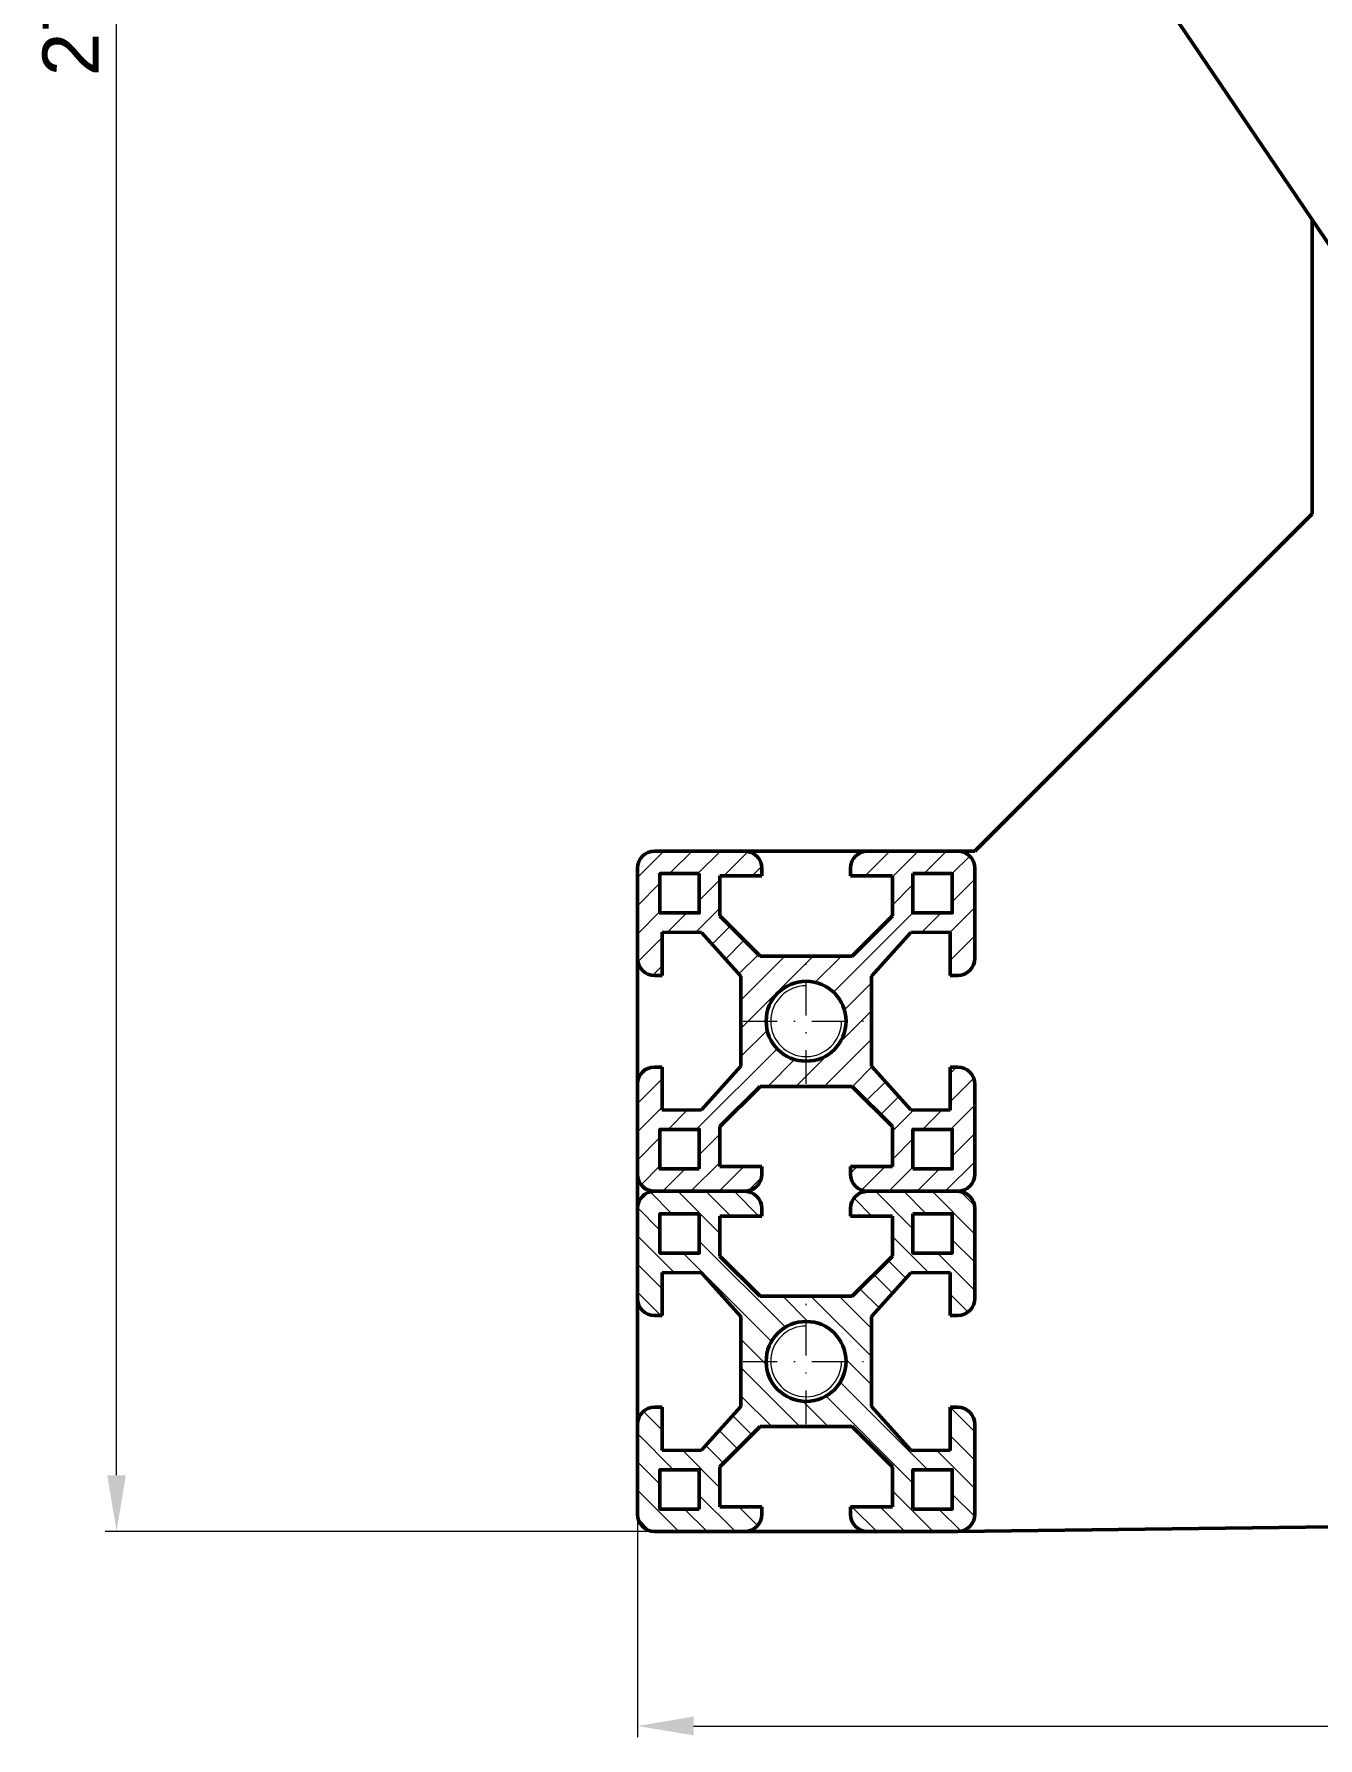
# Model space of a CAD drawing. Header units: inches. Extents: x -122986 to 27550, y -4965 to 6170.
# Drawn here: x 4372.4 to 4486.5, y 863.1 to 1014.6 of the extents above; entities that cross this region are included whole.
import ezdxf

# ---------------------------------------------------------------- set-up
doc = ezdxf.new("R2010")
doc.units = ezdxf.units.IN
doc.header["$LTSCALE"] = 2
doc.header["$MEASUREMENT"] = 0
doc.linetypes.add('DASHDOT', pattern=[1, 0.5, -0.25, 0, -0.25])
for name, color, linetype, lineweight in [('1 Kich Thước', 7, 'Continuous', 15), ('1 mãnh', 7, 'Continuous', 5), ('1 Đường Tâm', 50, 'DASHDOT', 9), ('1 Đậm', 7, 'Continuous', 50)]:
    doc.layers.add(name, color=color, linetype=linetype, lineweight=lineweight)
doc.styles.add('tinh', font='arial.ttf')
doc.dimstyles.new('Tịnh', dxfattribs={"dimtxt": 0.3, "dimasz": 1.5, "dimexe": 1, "dimexo": 0.0625, "dimgap": 0.4, "dimtad": 1, "dimtoh": 1, "dimzin": 0, "dimdsep": 46, "dimtxsty": 'tinh', "dimcen": 0.09, "dimclrd": 256, "dimclre": 256, "dimclrt": 4, "dimadec": 0, "dimazin": 0, "dimtfac": 1, "dimtofl": 0, "dimtmove": 0, "dimatfit": 3, "dimfxl": 1, "dimtfillclr": 4, "dimtolj": 1, "dimtzin": 0, "dimlwd": -1, "dimlwe": -1, "dimarcsym": 0})

# ---------------------------------------------------------------- blocks, each defined once
blk = doc.blocks.new('*D284')
at = {"layer": '1 Kich Thước', "ltscale": 15, "transparency": 16777216}
for p, q in [((4565.97, 1151.96), (4378.72, 1151.96)), ((4379.72, 886.44), (4379.72, 1146.96)), ((4427.5, 881.44), (4378.72, 881.44))]:
    blk.add_line(p, q, dxfattribs=at)
for points in [[(4378.89, 1146.96), (4380.55, 1146.96), (4379.72, 1151.96)], [(4378.89, 886.44), (4380.55, 886.44), (4379.72, 881.44)]]:
    blk.add_solid(points, dxfattribs=at)
at = {"layer": 'Defpoints', "color": 0, "ltscale": 15, "transparency": 16777216}
for p in [(4379.72, 1151.96), (4566.03, 1151.96), (4427.56, 881.44)]:
    blk.add_point(p, dxfattribs=at)
at = {"layer": '1 Kich Thước', "color": 4, "ltscale": 15, "transparency": 16777216, "insert": (4375.67, 1016.7), "char_height": 5, "attachment_point": 5, "rotation": 90, "style": 'tinh'}
blk.add_mtext('\\A1;270', dxfattribs=at)
blk = doc.blocks.new('*D287')
at = {"layer": '1 Kich Thước', "ltscale": 15, "transparency": 16777216}
for p, q in [((4426.03, 882.9), (4426.03, 863.14)), ((4706.03, 882.83), (4706.03, 863.08)), ((4431.03, 864.14), (4701.03, 864.08))]:
    blk.add_line(p, q, dxfattribs=at)
for points in [[(4431.03, 864.98), (4431.03, 863.31), (4426.03, 864.14)], [(4701.03, 864.91), (4701.03, 863.25), (4706.03, 864.08)]]:
    blk.add_solid(points, dxfattribs=at)
at = {"layer": 'Defpoints', "color": 0, "ltscale": 15, "transparency": 16777216}
for p in [(4426.03, 882.96), (4706.03, 882.9), (4706.03, 864.08)]:
    blk.add_point(p, dxfattribs=at)
at = {"layer": '1 Kich Thước', "color": 4, "ltscale": 15, "transparency": 16777216, "insert": (4566.03, 868.17), "char_height": 3, "attachment_point": 5, "rotation": 359.9868, "style": 'tinh'}
blk.add_mtext('\\A1;{\\H1.6667x;280}', dxfattribs=at)

msp = doc.modelspace()

# ---------------------------------------------------------------- hatches: boundary and pattern name
at = {"layer": '1 mãnh', "lineweight": 13, "ltscale": 15}
h = msp.add_hatch(dxfattribs=at)
h.set_pattern_fill('ANSI31', color=256, scale=14.215383, style=0)
h.set_pattern_definition([(45, (-35220.3536, 618.3486), (-1.25647425, 1.25647425), [])])
h.paths.add_polyline_path([(4431.535, 913.698), (4428.035, 913.698), (4428.035, 917.198), (4431.535, 917.198)], flags=16)
h.paths.add_polyline_path([(4431.535, 939.959), (4428.035, 939.959), (4428.035, 936.459), (4431.535, 936.459)], flags=16)
h.paths.add_polyline_path([(4450.535, 913.698), (4454.035, 913.698), (4454.035, 917.198), (4450.535, 917.198)], flags=16)
edge = h.paths.add_edge_path(flags=16)
edge.add_arc((4441.035, 926.829), 3.554, 0, 360)
h.paths.add_polyline_path([(4450.535, 939.959), (4454.035, 939.959), (4454.035, 936.459), (4450.535, 936.459)], flags=16)
edge = h.paths.add_edge_path()
edge.add_line((4435.235, 922.831), (4435.235, 930.826))
edge.add_line((4435.235, 930.826), (4431.735, 934.711))
edge.add_line((4431.735, 934.711), (4428.235, 934.751))
edge.add_line((4428.235, 934.751), (4428.235, 930.906))
edge.add_line((4428.235, 930.906), (4427.558, 930.906))
edge.add_arc((4427.558, 932.429), 1.523, 180, 270, ccw=False)
edge.add_line((4426.035, 932.429), (4426.035, 940.436))
edge.add_arc((4427.558, 940.436), 1.523, 90, 180, ccw=False)
edge.add_line((4427.558, 941.959), (4435.564, 941.959))
edge.add_arc((4435.564, 940.436), 1.523, 0, 90, ccw=False)
edge.add_line((4437.087, 940.436), (4437.087, 939.759))
edge.add_line((4437.087, 939.759), (4433.366, 939.759))
edge.add_line((4433.366, 939.759), (4433.366, 936.19))
edge.add_line((4433.366, 936.19), (4436.935, 932.622))
edge.add_line((4436.935, 932.622), (4445.135, 932.622))
edge.add_line((4445.135, 932.622), (4448.703, 936.19))
edge.add_line((4448.703, 936.19), (4448.703, 939.759))
edge.add_line((4448.703, 939.759), (4444.982, 939.759))
edge.add_line((4444.982, 939.759), (4444.982, 940.436))
edge.add_arc((4446.505, 940.436), 1.523, 90, 180, ccw=False)
edge.add_line((4446.505, 941.959), (4454.512, 941.959))
edge.add_arc((4454.512, 940.436), 1.523, 0, 90, ccw=False)
edge.add_line((4456.035, 940.436), (4456.035, 932.429))
edge.add_arc((4454.512, 932.429), 1.523, 270, 360, ccw=False)
edge.add_line((4454.512, 930.906), (4453.835, 930.906))
edge.add_line((4453.835, 930.906), (4453.835, 934.751))
edge.add_line((4453.835, 934.751), (4450.335, 934.711))
edge.add_line((4450.335, 934.711), (4446.835, 930.826))
edge.add_line((4446.835, 930.826), (4446.835, 922.831))
edge.add_line((4446.835, 922.831), (4450.335, 918.946))
edge.add_line((4450.335, 918.946), (4453.835, 918.906))
edge.add_line((4453.835, 918.906), (4453.835, 922.751))
edge.add_line((4453.835, 922.751), (4454.512, 922.751))
edge.add_arc((4454.512, 921.228), 1.523, 0, 90, ccw=False)
edge.add_line((4456.035, 921.228), (4456.035, 913.221))
edge.add_arc((4454.512, 913.221), 1.523, -90, 0, ccw=False)
edge.add_line((4454.512, 911.698), (4446.505, 911.698))
edge.add_arc((4446.505, 913.221), 1.523, 180, 270, ccw=False)
edge.add_line((4444.982, 913.221), (4444.982, 913.898))
edge.add_line((4444.982, 913.898), (4448.703, 913.898))
edge.add_line((4448.703, 913.898), (4448.703, 917.467))
edge.add_line((4448.703, 917.467), (4445.135, 921.035))
edge.add_line((4445.135, 921.035), (4436.935, 921.035))
edge.add_line((4436.935, 921.035), (4433.366, 917.467))
edge.add_line((4433.366, 917.467), (4433.366, 913.898))
edge.add_line((4433.366, 913.898), (4437.087, 913.898))
edge.add_line((4437.087, 913.898), (4437.087, 913.221))
edge.add_arc((4435.564, 913.221), 1.523, -90, 0, ccw=False)
edge.add_line((4435.564, 911.698), (4427.558, 911.698))
edge.add_arc((4427.558, 913.221), 1.523, 180, 270, ccw=False)
edge.add_line((4426.035, 913.221), (4426.035, 921.228))
edge.add_arc((4427.558, 921.228), 1.523, 90, 180, ccw=False)
edge.add_line((4427.558, 922.751), (4428.235, 922.751))
edge.add_line((4428.235, 922.751), (4428.235, 918.906))
edge.add_line((4428.235, 918.906), (4431.735, 918.946))
edge.add_line((4431.735, 918.946), (4435.235, 922.831))
h = msp.add_hatch(dxfattribs=at)
h.set_pattern_fill('ANSI31', color=256, scale=14.215383, angle=90, style=0)
h.set_pattern_definition([(135, (-35220.3536, 618.3486), (-1.25647425, -1.25647425), [])])
h.paths.add_polyline_path([(4431.535, 883.438), (4428.035, 883.438), (4428.035, 886.938), (4431.535, 886.938)], flags=16)
h.paths.add_polyline_path([(4431.535, 909.698), (4428.035, 909.698), (4428.035, 906.198), (4431.535, 906.198)], flags=16)
h.paths.add_polyline_path([(4450.535, 883.438), (4454.035, 883.438), (4454.035, 886.938), (4450.535, 886.938)], flags=16)
edge = h.paths.add_edge_path(flags=16)
edge.add_arc((4441.035, 896.568), 3.554, 0, 360)
h.paths.add_polyline_path([(4450.535, 909.698), (4454.035, 909.698), (4454.035, 906.198), (4450.535, 906.198)], flags=16)
edge = h.paths.add_edge_path()
edge.add_line((4435.235, 892.57), (4435.235, 900.566))
edge.add_line((4435.235, 900.566), (4431.735, 904.45))
edge.add_line((4431.735, 904.45), (4428.235, 904.49))
edge.add_line((4428.235, 904.49), (4428.235, 900.646))
edge.add_line((4428.235, 900.646), (4427.558, 900.646))
edge.add_arc((4427.558, 902.169), 1.523, 180, 270, ccw=False)
edge.add_line((4426.035, 902.169), (4426.035, 910.175))
edge.add_arc((4427.558, 910.175), 1.523, 90, 180, ccw=False)
edge.add_line((4427.558, 911.698), (4435.564, 911.698))
edge.add_arc((4435.564, 910.175), 1.523, 0, 90, ccw=False)
edge.add_line((4437.087, 910.175), (4437.087, 909.498))
edge.add_line((4437.087, 909.498), (4433.366, 909.498))
edge.add_line((4433.366, 909.498), (4433.366, 905.93))
edge.add_line((4433.366, 905.93), (4436.935, 902.361))
edge.add_line((4436.935, 902.361), (4445.135, 902.361))
edge.add_line((4445.135, 902.361), (4448.703, 905.93))
edge.add_line((4448.703, 905.93), (4448.703, 909.498))
edge.add_line((4448.703, 909.498), (4444.982, 909.498))
edge.add_line((4444.982, 909.498), (4444.982, 910.175))
edge.add_arc((4446.505, 910.175), 1.523, 90, 180, ccw=False)
edge.add_line((4446.505, 911.698), (4454.512, 911.698))
edge.add_arc((4454.512, 910.175), 1.523, 0, 90, ccw=False)
edge.add_line((4456.035, 910.175), (4456.035, 902.169))
edge.add_arc((4454.512, 902.169), 1.523, 270, 360, ccw=False)
edge.add_line((4454.512, 900.646), (4453.835, 900.646))
edge.add_line((4453.835, 900.646), (4453.835, 904.49))
edge.add_line((4453.835, 904.49), (4450.335, 904.45))
edge.add_line((4450.335, 904.45), (4446.835, 900.566))
edge.add_line((4446.835, 900.566), (4446.835, 892.57))
edge.add_line((4446.835, 892.57), (4450.335, 888.686))
edge.add_line((4450.335, 888.686), (4453.835, 888.646))
edge.add_line((4453.835, 888.646), (4453.835, 892.49))
edge.add_line((4453.835, 892.49), (4454.512, 892.49))
edge.add_arc((4454.512, 890.967), 1.523, 0, 90, ccw=False)
edge.add_line((4456.035, 890.967), (4456.035, 882.961))
edge.add_arc((4454.512, 882.961), 1.523, -90, 0, ccw=False)
edge.add_line((4454.512, 881.438), (4446.505, 881.438))
edge.add_arc((4446.505, 882.961), 1.523, 180, 270, ccw=False)
edge.add_line((4444.982, 882.961), (4444.982, 883.638))
edge.add_line((4444.982, 883.638), (4448.703, 883.638))
edge.add_line((4448.703, 883.638), (4448.703, 887.206))
edge.add_line((4448.703, 887.206), (4445.135, 890.775))
edge.add_line((4445.135, 890.775), (4436.935, 890.775))
edge.add_line((4436.935, 890.775), (4433.366, 887.206))
edge.add_line((4433.366, 887.206), (4433.366, 883.638))
edge.add_line((4433.366, 883.638), (4437.087, 883.638))
edge.add_line((4437.087, 883.638), (4437.087, 882.961))
edge.add_arc((4435.564, 882.961), 1.523, -90, 0, ccw=False)
edge.add_line((4435.564, 881.438), (4427.558, 881.438))
edge.add_arc((4427.558, 882.961), 1.523, 180, 270, ccw=False)
edge.add_line((4426.035, 882.961), (4426.035, 890.967))
edge.add_arc((4427.558, 890.967), 1.523, 90, 180, ccw=False)
edge.add_line((4427.558, 892.49), (4428.235, 892.49))
edge.add_line((4428.235, 892.49), (4428.235, 888.646))
edge.add_line((4428.235, 888.646), (4431.735, 888.686))
edge.add_line((4431.735, 888.686), (4435.235, 892.57))

# ---------------------------------------------------------------- linework, layer by layer
for centre in [(4441.035, 926.829), (4441.035, 896.568)]:
    msp.add_arc(centre, 3.148, 90, 0, dxfattribs=at)
at = {"layer": '1 Đường Tâm', "lineweight": 9, "ltscale": 3}
for p, q in [((4441.035, 921.244), (4441.035, 932.413)), ((4435.45, 926.829), (4446.619, 926.829)), ((4441.035, 890.983), (4441.035, 902.153)), ((4435.45, 896.568), (4446.619, 896.568))]:
    msp.add_line(p, q, dxfattribs=at)
at = {"layer": '1 Đậm', "lineweight": 50}
for p, q in [((4466.651, 1026.764), (4510.326, 962.175)), ((4486.035, 998.098), (4486.035, 971.959)), ((4456.035, 941.959), (4486.035, 971.959)), ((4486.035, 971.959), (4456.035, 941.959))]:
    msp.add_line(p, q, dxfattribs=at)
at = {"layer": '1 Đậm', "lineweight": 50, "ltscale": 15}
for p, q in [((4435.564, 941.959), (4427.558, 941.959)), ((4435.564, 941.959), (4446.505, 941.959)), ((4446.505, 941.959), (4454.512, 941.959)), ((4454.512, 941.959), (4456.035, 941.959)), ((4426.035, 932.429), (4426.035, 940.436)), ((4433.366, 936.19), (4433.366, 939.759)), ((4433.366, 939.759), (4437.087, 939.759)), ((4437.087, 939.759), (4437.087, 940.436)), ((4444.982, 939.759), (4444.982, 940.436)), ((4448.703, 939.759), (4444.982, 939.759)), ((4448.703, 936.19), (4448.703, 939.759)), ((4456.035, 932.429), (4456.035, 940.436)), ((4436.935, 932.622), (4433.366, 936.19)), ((4445.135, 932.622), (4448.703, 936.19)), ((4431.735, 934.711), (4428.235, 934.751)), ((4428.235, 934.751), (4428.235, 930.906)), ((4435.235, 930.826), (4431.735, 934.711)), ((4446.835, 930.826), (4450.335, 934.711)), ((4450.335, 934.711), (4453.835, 934.751)), ((4453.835, 934.751), (4453.835, 930.906)), ((4426.035, 921.228), (4426.035, 932.429)), ((4436.935, 932.622), (4445.135, 932.622)), ((4428.235, 930.906), (4427.558, 930.906)), ((4435.235, 922.831), (4435.235, 930.826)), ((4446.835, 930.826), (4446.835, 922.831)), ((4453.835, 930.906), (4454.512, 930.906)), ((4428.235, 922.751), (4427.558, 922.751)), ((4428.235, 918.906), (4428.235, 922.751)), ((4435.235, 922.831), (4431.735, 918.946)), ((4446.835, 922.831), (4450.335, 918.946)), ((4453.835, 918.906), (4453.835, 922.751)), ((4453.835, 922.751), (4454.512, 922.751)), ((4426.035, 921.228), (4426.035, 913.221)), ((4436.935, 921.035), (4433.366, 917.467)), ((4445.135, 921.035), (4436.935, 921.035)), ((4445.135, 921.035), (4448.703, 917.467)), ((4456.035, 921.228), (4456.035, 913.221)), ((4431.735, 918.946), (4428.235, 918.906)), ((4450.335, 918.946), (4453.835, 918.906)), ((4433.366, 917.467), (4433.366, 913.898)), ((4448.703, 917.467), (4448.703, 913.898)), ((4433.366, 913.898), (4437.087, 913.898)), ((4437.087, 913.898), (4437.087, 913.221)), ((4448.703, 913.898), (4444.982, 913.898)), ((4444.982, 913.898), (4444.982, 913.221)), ((4426.035, 910.175), (4426.035, 913.221)), ((4435.564, 911.698), (4427.558, 911.698)), ((4435.564, 911.698), (4427.558, 911.698)), ((4446.505, 911.698), (4454.512, 911.698)), ((4446.505, 911.698), (4454.512, 911.698)), ((4426.035, 902.169), (4426.035, 910.175)), ((4433.366, 905.93), (4433.366, 909.498)), ((4433.366, 909.498), (4437.087, 909.498)), ((4437.087, 909.498), (4437.087, 910.175)), ((4444.982, 909.498), (4444.982, 910.175)), ((4448.703, 909.498), (4444.982, 909.498)), ((4448.703, 905.93), (4448.703, 909.498)), ((4456.035, 902.169), (4456.035, 910.175)), ((4436.935, 902.361), (4433.366, 905.93)), ((4445.135, 902.361), (4448.703, 905.93)), ((4431.735, 904.45), (4428.235, 904.49)), ((4428.235, 904.49), (4428.235, 900.646)), ((4435.235, 900.566), (4431.735, 904.45)), ((4446.835, 900.566), (4450.335, 904.45)), ((4450.335, 904.45), (4453.835, 904.49)), ((4453.835, 904.49), (4453.835, 900.646)), ((4426.035, 890.967), (4426.035, 902.169)), ((4436.935, 902.361), (4445.135, 902.361)), ((4428.235, 900.646), (4427.558, 900.646)), ((4435.235, 892.57), (4435.235, 900.566)), ((4446.835, 900.566), (4446.835, 892.57)), ((4453.835, 900.646), (4454.512, 900.646)), ((4428.235, 892.49), (4427.558, 892.49)), ((4428.235, 888.646), (4428.235, 892.49)), ((4435.235, 892.57), (4431.735, 888.686)), ((4446.835, 892.57), (4450.335, 888.686)), ((4453.835, 888.646), (4453.835, 892.49)), ((4453.835, 892.49), (4454.512, 892.49)), ((4426.035, 890.967), (4426.035, 882.961)), ((4436.935, 890.775), (4433.366, 887.206)), ((4445.135, 890.775), (4436.935, 890.775)), ((4445.135, 890.775), (4448.703, 887.206)), ((4456.035, 890.967), (4456.035, 882.961)), ((4431.735, 888.686), (4428.235, 888.646)), ((4450.335, 888.686), (4453.835, 888.646)), ((4433.366, 887.206), (4433.366, 883.638)), ((4448.703, 887.206), (4448.703, 883.638)), ((4433.366, 883.638), (4437.087, 883.638)), ((4437.087, 883.638), (4437.087, 882.961)), ((4448.703, 883.638), (4444.982, 883.638)), ((4444.982, 883.638), (4444.982, 882.961)), ((4435.564, 881.438), (4427.558, 881.438)), ((4446.505, 881.438), (4435.564, 881.438)), ((4446.505, 881.438), (4454.512, 881.438)), ((4496.035, 881.959), (4454.531, 881.438))]:
    msp.add_line(p, q, dxfattribs=at)
for points in [[(4431.535, 939.959), (4428.035, 939.959), (4428.035, 936.459), (4431.535, 936.459)], [(4450.535, 939.959), (4454.035, 939.959), (4454.035, 936.459), (4450.535, 936.459)], [(4431.535, 913.698), (4428.035, 913.698), (4428.035, 917.198), (4431.535, 917.198)], [(4450.535, 913.698), (4454.035, 913.698), (4454.035, 917.198), (4450.535, 917.198)], [(4431.535, 909.698), (4428.035, 909.698), (4428.035, 906.198), (4431.535, 906.198)], [(4450.535, 909.698), (4454.035, 909.698), (4454.035, 906.198), (4450.535, 906.198)], [(4431.535, 883.438), (4428.035, 883.438), (4428.035, 886.938), (4431.535, 886.938)], [(4450.535, 883.438), (4454.035, 883.438), (4454.035, 886.938), (4450.535, 886.938)]]:
    msp.add_lwpolyline(points, close=True, dxfattribs=at)
for centre in [(4441.035, 926.829), (4441.035, 896.568)]:
    msp.add_circle(centre, 3.554, dxfattribs=at)
for centre, start, end in [((4427.558, 940.436), 90, 180), ((4435.564, 940.436), 0, 90), ((4446.505, 940.436), 90, 180), ((4454.512, 940.436), 360, 90), ((4427.558, 932.429), 180, 270), ((4454.512, 932.429), 270, 360), ((4427.558, 921.228), 90, 180), ((4454.512, 921.228), 0, 90), ((4427.558, 913.221), 180, 270), ((4435.564, 913.221), 270, 0), ((4446.505, 913.221), 180, 270), ((4454.512, 913.221), 270, 0), ((4427.558, 910.175), 90, 180), ((4435.564, 910.175), 0, 90), ((4446.505, 910.175), 90, 180), ((4454.512, 910.175), 360, 90), ((4427.558, 902.169), 180, 270), ((4454.512, 902.169), 270, 360), ((4427.558, 890.967), 90, 180), ((4454.512, 890.967), 0, 90), ((4427.558, 882.961), 180, 270), ((4435.564, 882.961), 270, 0), ((4446.505, 882.961), 180, 270), ((4454.512, 882.961), 270, 0)]:
    msp.add_arc(centre, 1.523, start, end, dxfattribs=at)

# ---------------------------------------------------------------- dimensions: what is measured, and where the dimension line sits
at = {"layer": '1 Kich Thước', "ltscale": 15}
dim = msp.add_linear_dim(base=(4379.72, 1151.96), p1=(4427.558, 881.438), p2=(4566.035, 1151.96), angle=90, text='270', dimstyle='Tịnh', override={"dimtxt": 5, "dimasz": 5, "dimgap": 1.5, "dimlwd": 65535}, dxfattribs=at)
dim.commit()
dim.dimension.update_dxf_attribs({"geometry": '*D284', "text_midpoint": (4375.667, 1016.699)})
dim = msp.add_aligned_dim(p1=(4426.035, 882.961), p2=(4706.033, 882.896), distance=-18.816, text='{\\H1.6667x;280}', dimstyle='Tịnh', override={"dimtxt": 3, "dimasz": 5, "dimgap": 1.5, "dimdec": 0, "dimtdec": 0}, dxfattribs=at)
dim.commit()
dim.dimension.update_dxf_attribs({"geometry": '*D287', "text_midpoint": (4566.031, 868.166)})

doc.saveas('drawing.dxf')
